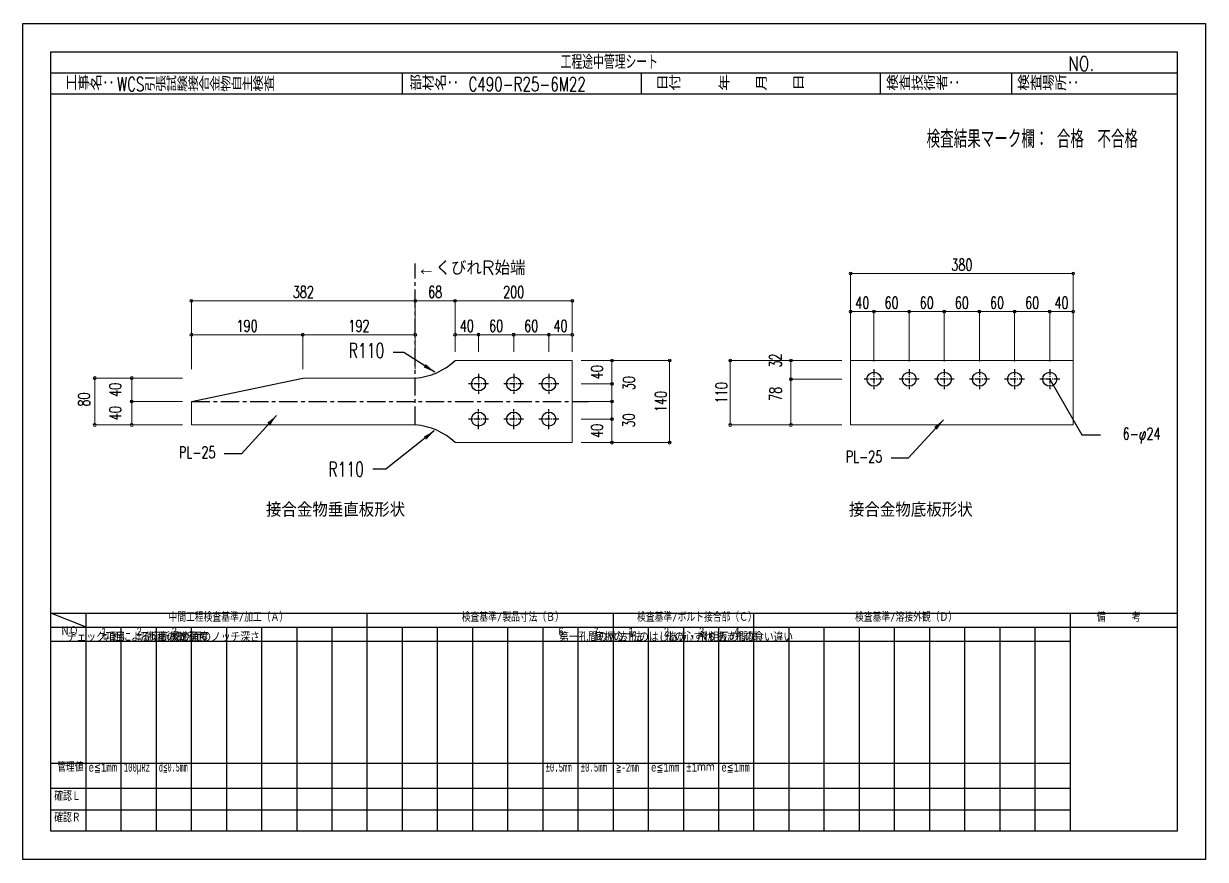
# Model space of a CAD drawing. Header units: millimetres. Extents: x 0 to 29624, y 0 to 14691.
# Drawn here: x 11191 to 13208, y 4752 to 6178 of the extents above; entities that cross this region are included whole.
import ezdxf
from ezdxf.enums import TextEntityAlignment as Align

# ---------------------------------------------------------------- set-up
doc = ezdxf.new("R2010")
doc.units = ezdxf.units.MM
doc.header["$LTSCALE"] = 5
doc.linetypes.add('CENTER1', pattern=[10, 6.25, -1.25, 1.25, -1.25])
doc.linetypes.add('JIS_08_50', pattern=[53, 50, -1.125, 0.75, -1.125])
doc.layers.get('0').update_dxf_attribs({"color": 255})
doc.layers.get('DEFPOINTS').update_dxf_attribs({"color": 255})
for name, color, linetype in [('CENTER', 2, 'JIS_08_50'), ('LAYER6', 7, 'Continuous'), ('寸法', 4, 'Continuous'), ('文字', 7, 'Continuous'), ('金物', 142, 'Continuous')]:
    doc.layers.add(name, color=color, linetype=linetype)
doc.styles.add('DLSTANDARD1', font='monotxt.shx', dxfattribs={"width": 0.6, "bigfont": 'extfont'})
doc.styles.add('KANJI', font='simplex.shx', dxfattribs={"width": 0.7, "bigfont": 'extfont2.shx'})
doc.styles.get("Standard").update_dxf_attribs({"font": 'simplex.shx', "width": 0.7, "height": 2.5, "bigfont": '@extfont2.shx'})
doc.styles.add('SUNPOU', font='simplex.shx', dxfattribs={"width": 0.7, "bigfont": 'extfont2.shx'})
doc.styles.add('TATEGAKI', font='txt', dxfattribs={"bigfont": 'bigfont.shx'})
doc.dimstyles.new('コピー(2) - Standard', dxfattribs={"dimtxt": 25, "dimasz": 20, "dimexe": 0.18, "dimexo": 0.0625, "dimgap": 15, "dimtad": 1, "dimdec": 0, "dimzin": 0, "dimdsep": 46, "dimtxsty": 'Standard', "dimblk": 'DOTSMALL', "dimcen": 0.09, "dimadec": 0, "dimazin": 0, "dimtfac": 1, "dimtdec": 0, "dimtofl": 0, "dimtmove": 0, "dimatfit": 3, "dimfxl": 0, "dimtolj": 1, "dimtzin": 0, "dimarcsym": 0})
doc.dimstyles.new('一般寸法-小さめ', dxfattribs={"dimscale": 10, "dimtxt": 2, "dimasz": 0.5, "dimexe": 0.125, "dimexo": 1.5, "dimgap": 0.5, "dimtad": 1, "dimtxsty": 'KANJI', "dimblk": 'ORIGIN', "dimcen": 0, "dimclrd": 256, "dimclre": 256, "dimclrt": 256, "dimadec": 0, "dimazin": 0, "dimtfac": 1, "dimtmove": 2, "dimatfit": 2, "dimfxl": 0, "dimtolj": 2, "dimlwd": 5, "dimlwe": 5, "dimarcsym": 0})

# ---------------------------------------------------------------- blocks, each defined once
blk = doc.blocks.new('_Origin')
at = {"color": 0, "linetype": 'ByBlock', "lineweight": -2}
blk.add_line((0, 0), (-1, 0), dxfattribs=at)
blk.add_circle((0, 0), 0.5, dxfattribs=at)
blk = doc.blocks.new('*D577')
at = {"layer": 'DEFPOINTS', "color": 0}
for p in [(11859, 5704.8), (11477, 5573), (11859, 5573)]:
    blk.add_point(p, dxfattribs=at)
at = {"layer": '寸法', "lineweight": 5}
for p, q in [((11477, 5588), (11477, 5706)), ((11482, 5704.8), (11854, 5704.8)), ((11859, 5588), (11859, 5706))]:
    blk.add_line(p, q, dxfattribs=at)
at = {"layer": '寸法', "lineweight": 5, "xscale": 5, "yscale": 5, "zscale": 5, "rotation": 180}
blk.add_blockref('_Origin', (11477, 5704.8), dxfattribs=at)
at = {"layer": '寸法', "lineweight": 5, "xscale": 5, "yscale": 5, "zscale": 5}
blk.add_blockref('_Origin', (11859, 5704.8), dxfattribs=at)
at = {"layer": '寸法', "linetype": 'Continuous', "insert": (11668, 5719.8), "char_height": 20, "attachment_point": 5, "style": 'KANJI'}
blk.add_mtext('\\A2;382', dxfattribs=at)
blk = doc.blocks.new('*D578')
at = {"layer": 'DEFPOINTS', "color": 0}
for p in [(11859, 5704.8), (11927, 5604.5), (11859, 5573)]:
    blk.add_point(p, dxfattribs=at)
at = {"layer": '寸法', "lineweight": 5}
for p, q in [((11859, 5588), (11859, 5706)), ((11922, 5704.8), (11864, 5704.8)), ((11927, 5619.5), (11927, 5706))]:
    blk.add_line(p, q, dxfattribs=at)
at = {"layer": '寸法', "lineweight": 5, "xscale": 5, "yscale": 5, "zscale": 5, "rotation": 180}
blk.add_blockref('_Origin', (11859, 5704.8), dxfattribs=at)
at = {"layer": '寸法', "lineweight": 5, "xscale": 5, "yscale": 5, "zscale": 5}
blk.add_blockref('_Origin', (11927, 5704.8), dxfattribs=at)
at = {"layer": '寸法', "linetype": 'Continuous', "insert": (11893, 5719.8), "char_height": 20, "attachment_point": 5, "style": 'KANJI'}
blk.add_mtext('\\A2;68', dxfattribs=at)
blk = doc.blocks.new('*D579')
at = {"layer": 'DEFPOINTS', "color": 0}
for p in [(12127, 5603), (12293.1, 5603), (12127, 5463)]:
    blk.add_point(p, dxfattribs=at)
at = {"layer": '寸法', "lineweight": 5}
for p, q in [((12142, 5603), (12294.4, 5603)), ((12293.1, 5468), (12293.1, 5598)), ((12142, 5463), (12294.4, 5463))]:
    blk.add_line(p, q, dxfattribs=at)
at = {"layer": '寸法', "lineweight": 5, "xscale": 5, "yscale": 5, "zscale": 5}
for p, rotation in [((12293.1, 5603), 90), ((12293.1, 5463), 270)]:
    blk.add_blockref('_Origin', p, dxfattribs=dict(at, rotation=rotation))
at = {"layer": '寸法', "linetype": 'Continuous', "insert": (12278.1, 5533), "char_height": 20, "attachment_point": 5, "rotation": 90, "style": 'KANJI'}
blk.add_mtext('\\A2;140', dxfattribs=at)
blk = doc.blocks.new('*D580')
at = {"layer": 'DEFPOINTS', "color": 0}
for p in [(11311.9, 5573), (11477, 5573), (11477, 5493)]:
    blk.add_point(p, dxfattribs=at)
at = {"layer": '寸法', "lineweight": 5}
for p, q in [((11462, 5573), (11310.6, 5573)), ((11311.9, 5498), (11311.9, 5568)), ((11462, 5493), (11310.6, 5493))]:
    blk.add_line(p, q, dxfattribs=at)
at = {"layer": '寸法', "lineweight": 5, "xscale": 5, "yscale": 5, "zscale": 5}
for p, rotation in [((11311.9, 5573), 90), ((11311.9, 5493), 270)]:
    blk.add_blockref('_Origin', p, dxfattribs=dict(at, rotation=rotation))
at = {"layer": '寸法', "linetype": 'Continuous', "insert": (11293.6, 5536.3), "char_height": 20, "attachment_point": 5, "rotation": 90, "style": 'KANJI'}
blk.add_mtext('\\A2;80', dxfattribs=at)
blk = doc.blocks.new('*D593')
at = {"layer": 'DEFPOINTS', "color": 0}
for p in [(12127, 5704.8), (11927, 5604.5), (12127, 5603)]:
    blk.add_point(p, dxfattribs=at)
at = {"layer": '寸法', "lineweight": 5}
for p, q in [((11927, 5619.5), (11927, 5706)), ((11932, 5704.8), (12122, 5704.8)), ((12127, 5618), (12127, 5706))]:
    blk.add_line(p, q, dxfattribs=at)
at = {"layer": '寸法', "lineweight": 5, "xscale": 5, "yscale": 5, "zscale": 5, "rotation": 180}
blk.add_blockref('_Origin', (11927, 5704.8), dxfattribs=at)
at = {"layer": '寸法', "lineweight": 5, "xscale": 5, "yscale": 5, "zscale": 5}
blk.add_blockref('_Origin', (12127, 5704.8), dxfattribs=at)
at = {"layer": '寸法', "linetype": 'Continuous', "insert": (12027, 5719.8), "char_height": 20, "attachment_point": 5, "style": 'KANJI'}
blk.add_mtext('\\A2;200', dxfattribs=at)
blk = doc.blocks.new('*D581')
at = {"layer": 'DEFPOINTS', "color": 0}
for p in [(12127, 5603), (12127, 5563), (12194.7, 5563)]:
    blk.add_point(p, dxfattribs=at)
at = {"layer": '寸法', "lineweight": 5}
for p, q in [((12142, 5603), (12195.9, 5603)), ((12194.7, 5598), (12194.7, 5568)), ((12142, 5563), (12195.9, 5563))]:
    blk.add_line(p, q, dxfattribs=at)
at = {"layer": '寸法', "lineweight": 5, "xscale": 5, "yscale": 5, "zscale": 5}
for p, rotation in [((12194.7, 5603), 90), ((12194.7, 5563), 270)]:
    blk.add_blockref('_Origin', p, dxfattribs=dict(at, rotation=rotation))
at = {"layer": '寸法', "linetype": 'Continuous', "insert": (12169.2, 5583), "char_height": 20, "attachment_point": 5, "rotation": 90, "style": 'KANJI'}
blk.add_mtext('\\A2;40', dxfattribs=at)
blk = doc.blocks.new('*D582')
at = {"layer": 'DEFPOINTS', "color": 0}
for p in [(12127, 5503), (12127, 5463), (12194.7, 5463)]:
    blk.add_point(p, dxfattribs=at)
at = {"layer": '寸法', "lineweight": 5}
for p, q in [((12142, 5503), (12195.9, 5503)), ((12194.7, 5498), (12194.7, 5468)), ((12142, 5463), (12195.9, 5463))]:
    blk.add_line(p, q, dxfattribs=at)
at = {"layer": '寸法', "lineweight": 5, "xscale": 5, "yscale": 5, "zscale": 5}
for p, rotation in [((12194.7, 5503), 90), ((12194.7, 5463), 270)]:
    blk.add_blockref('_Origin', p, dxfattribs=dict(at, rotation=rotation))
at = {"layer": '寸法', "linetype": 'Continuous', "insert": (12169.2, 5483), "char_height": 20, "attachment_point": 5, "rotation": 90, "style": 'KANJI'}
blk.add_mtext('\\A2;40', dxfattribs=at)
blk = doc.blocks.new('*D583')
at = {"layer": 'DEFPOINTS', "color": 0}
for p in [(11375.2, 5533), (11477, 5533), (11477, 5493)]:
    blk.add_point(p, dxfattribs=at)
at = {"layer": '寸法', "lineweight": 5}
for p, q in [((11462, 5533), (11373.9, 5533)), ((11375.2, 5498), (11375.2, 5528)), ((11462, 5493), (11373.9, 5493))]:
    blk.add_line(p, q, dxfattribs=at)
at = {"layer": '寸法', "lineweight": 5, "xscale": 5, "yscale": 5, "zscale": 5}
for p, rotation in [((11375.2, 5533), 90), ((11375.2, 5493), 270)]:
    blk.add_blockref('_Origin', p, dxfattribs=dict(at, rotation=rotation))
at = {"layer": '寸法', "linetype": 'Continuous', "insert": (11347, 5513), "char_height": 20, "attachment_point": 5, "rotation": 90, "style": 'KANJI'}
blk.add_mtext('\\A2;40', dxfattribs=at)
blk = doc.blocks.new('*D584')
at = {"layer": 'DEFPOINTS', "color": 0}
for p in [(11375.2, 5573), (11477, 5573), (11477, 5533)]:
    blk.add_point(p, dxfattribs=at)
at = {"layer": '寸法', "lineweight": 5}
for p, q in [((11462, 5573), (11373.9, 5573)), ((11375.2, 5538), (11375.2, 5568)), ((11462, 5533), (11373.9, 5533))]:
    blk.add_line(p, q, dxfattribs=at)
at = {"layer": '寸法', "lineweight": 5, "xscale": 5, "yscale": 5, "zscale": 5}
for p, rotation in [((11375.2, 5573), 90), ((11375.2, 5533), 270)]:
    blk.add_blockref('_Origin', p, dxfattribs=dict(at, rotation=rotation))
at = {"layer": '寸法', "linetype": 'Continuous', "insert": (11347, 5553), "char_height": 20, "attachment_point": 5, "rotation": 90, "style": 'KANJI'}
blk.add_mtext('\\A2;40', dxfattribs=at)
blk = doc.blocks.new('_DotSmall')
at = {"color": 0, "linetype": 'ByBlock', "const_width": 0.5}
blk.add_lwpolyline([(-0.0625, 0, 1), (0.0625, 0, 1)], format="xyb", close=True, dxfattribs=at)
blk = doc.blocks.new('*D585')
at = {"layer": 'DEFPOINTS', "color": 0}
for p in [(11667, 5647), (11477, 5573), (11667, 5573)]:
    blk.add_point(p, dxfattribs=at)
at = {"layer": '寸法', "lineweight": 5}
for p, q in [((11477, 5588), (11477, 5648.3)), ((11667, 5588), (11667, 5648.3)), ((11482, 5647), (11662, 5647))]:
    blk.add_line(p, q, dxfattribs=at)
at = {"layer": '寸法', "lineweight": 5, "xscale": 5, "yscale": 5, "zscale": 5, "rotation": 180}
blk.add_blockref('_Origin', (11477, 5647), dxfattribs=at)
at = {"layer": '寸法', "lineweight": 5, "xscale": 5, "yscale": 5, "zscale": 5}
blk.add_blockref('_Origin', (11667, 5647), dxfattribs=at)
at = {"layer": '寸法', "linetype": 'Continuous', "insert": (11572, 5662), "char_height": 20, "attachment_point": 5, "style": 'KANJI'}
blk.add_mtext('\\A2;190', dxfattribs=at)
blk = doc.blocks.new('*D586')
at = {"layer": 'DEFPOINTS', "color": 0}
for p in [(11859, 5647), (11667, 5573), (11859, 5573)]:
    blk.add_point(p, dxfattribs=at)
at = {"layer": '寸法', "lineweight": 5}
for p, q in [((11667, 5588), (11667, 5648.3)), ((11859, 5588), (11859, 5648.3)), ((11672, 5647), (11854, 5647))]:
    blk.add_line(p, q, dxfattribs=at)
at = {"layer": '寸法', "lineweight": 5, "xscale": 5, "yscale": 5, "zscale": 5, "rotation": 180}
blk.add_blockref('_Origin', (11667, 5647), dxfattribs=at)
at = {"layer": '寸法', "lineweight": 5, "xscale": 5, "yscale": 5, "zscale": 5}
blk.add_blockref('_Origin', (11859, 5647), dxfattribs=at)
at = {"layer": '寸法', "linetype": 'Continuous', "insert": (11763, 5662), "char_height": 20, "attachment_point": 5, "style": 'KANJI'}
blk.add_mtext('\\A2;192', dxfattribs=at)
blk = doc.blocks.new('*D587')
at = {"layer": 'DEFPOINTS', "color": 0}
for p in [(11967, 5647), (11927, 5603), (11967, 5603)]:
    blk.add_point(p, dxfattribs=at)
at = {"layer": '寸法', "lineweight": 5}
for p, q in [((11927, 5618), (11927, 5648.3)), ((11967, 5618), (11967, 5648.3)), ((11932, 5647), (11962, 5647))]:
    blk.add_line(p, q, dxfattribs=at)
at = {"layer": '寸法', "lineweight": 5, "xscale": 5, "yscale": 5, "zscale": 5, "rotation": 180}
blk.add_blockref('_Origin', (11927, 5647), dxfattribs=at)
at = {"layer": '寸法', "lineweight": 5, "xscale": 5, "yscale": 5, "zscale": 5}
blk.add_blockref('_Origin', (11967, 5647), dxfattribs=at)
at = {"layer": '寸法', "linetype": 'Continuous', "insert": (11947, 5662), "char_height": 20, "attachment_point": 5, "style": 'KANJI'}
blk.add_mtext('\\A2;40', dxfattribs=at)
blk = doc.blocks.new('*D588')
at = {"layer": 'DEFPOINTS', "color": 0}
for p in [(12087, 5647), (12027, 5603), (12087, 5603)]:
    blk.add_point(p, dxfattribs=at)
at = {"layer": '寸法', "lineweight": 5}
for p, q in [((12027, 5618), (12027, 5648.3)), ((12087, 5618), (12087, 5648.3)), ((12032, 5647), (12082, 5647))]:
    blk.add_line(p, q, dxfattribs=at)
at = {"layer": '寸法', "lineweight": 5, "xscale": 5, "yscale": 5, "zscale": 5, "rotation": 180}
blk.add_blockref('_Origin', (12027, 5647), dxfattribs=at)
at = {"layer": '寸法', "lineweight": 5, "xscale": 5, "yscale": 5, "zscale": 5}
blk.add_blockref('_Origin', (12087, 5647), dxfattribs=at)
at = {"layer": '寸法', "linetype": 'Continuous', "insert": (12057, 5662), "char_height": 20, "attachment_point": 5, "style": 'KANJI'}
blk.add_mtext('\\A2;60', dxfattribs=at)
blk = doc.blocks.new('*D589')
at = {"layer": 'DEFPOINTS', "color": 0}
for p in [(12027, 5647), (11967, 5603), (12027, 5603)]:
    blk.add_point(p, dxfattribs=at)
at = {"layer": '寸法', "lineweight": 5}
for p, q in [((11967, 5618), (11967, 5648.3)), ((12027, 5618), (12027, 5648.3)), ((11972, 5647), (12022, 5647))]:
    blk.add_line(p, q, dxfattribs=at)
at = {"layer": '寸法', "lineweight": 5, "xscale": 5, "yscale": 5, "zscale": 5, "rotation": 180}
blk.add_blockref('_Origin', (11967, 5647), dxfattribs=at)
at = {"layer": '寸法', "lineweight": 5, "xscale": 5, "yscale": 5, "zscale": 5}
blk.add_blockref('_Origin', (12027, 5647), dxfattribs=at)
at = {"layer": '寸法', "linetype": 'Continuous', "insert": (11997, 5662), "char_height": 20, "attachment_point": 5, "style": 'KANJI'}
blk.add_mtext('\\A2;60', dxfattribs=at)
blk = doc.blocks.new('*D590')
at = {"layer": 'DEFPOINTS', "color": 0}
for p in [(12127, 5647), (12087, 5603), (12127, 5603)]:
    blk.add_point(p, dxfattribs=at)
at = {"layer": '寸法', "lineweight": 5}
for p, q in [((12087, 5618), (12087, 5648.3)), ((12127, 5618), (12127, 5648.3)), ((12092, 5647), (12122, 5647))]:
    blk.add_line(p, q, dxfattribs=at)
at = {"layer": '寸法', "lineweight": 5, "xscale": 5, "yscale": 5, "zscale": 5, "rotation": 180}
blk.add_blockref('_Origin', (12087, 5647), dxfattribs=at)
at = {"layer": '寸法', "lineweight": 5, "xscale": 5, "yscale": 5, "zscale": 5}
blk.add_blockref('_Origin', (12127, 5647), dxfattribs=at)
at = {"layer": '寸法', "linetype": 'Continuous', "insert": (12107, 5662), "char_height": 20, "attachment_point": 5, "style": 'KANJI'}
blk.add_mtext('\\A2;40', dxfattribs=at)
blk = doc.blocks.new('*D591')
at = {"layer": 'DEFPOINTS', "color": 0}
for p in [(12127, 5563), (12127, 5533), (12194.7, 5533)]:
    blk.add_point(p, dxfattribs=at)
at = {"layer": '寸法', "lineweight": 5}
for p, q in [((12142, 5563), (12195.9, 5563)), ((12194.7, 5558), (12194.7, 5538)), ((12142, 5533), (12195.9, 5533))]:
    blk.add_line(p, q, dxfattribs=at)
at = {"layer": '寸法', "lineweight": 5, "xscale": 5, "yscale": 5, "zscale": 5}
for p, rotation in [((12194.7, 5563), 90), ((12194.7, 5533), 270)]:
    blk.add_blockref('_Origin', p, dxfattribs=dict(at, rotation=rotation))
at = {"layer": '寸法', "linetype": 'Continuous', "insert": (12223.7, 5564.2), "char_height": 20, "attachment_point": 5, "rotation": 90, "style": 'KANJI'}
blk.add_mtext('\\A2;30', dxfattribs=at)
blk = doc.blocks.new('*D592')
at = {"layer": 'DEFPOINTS', "color": 0}
for p in [(12127, 5533), (12127, 5503), (12194.7, 5503)]:
    blk.add_point(p, dxfattribs=at)
at = {"layer": '寸法', "lineweight": 5}
for p, q in [((12142, 5533), (12195.9, 5533)), ((12194.7, 5528), (12194.7, 5508)), ((12142, 5503), (12195.9, 5503))]:
    blk.add_line(p, q, dxfattribs=at)
at = {"layer": '寸法', "lineweight": 5, "xscale": 5, "yscale": 5, "zscale": 5}
for p, rotation in [((12194.7, 5533), 90), ((12194.7, 5503), 270)]:
    blk.add_blockref('_Origin', p, dxfattribs=dict(at, rotation=rotation))
at = {"layer": '寸法', "linetype": 'Continuous', "insert": (12223.4, 5500.8), "char_height": 20, "attachment_point": 5, "rotation": 90, "style": 'KANJI'}
blk.add_mtext('\\A2;30', dxfattribs=at)
blk = doc.blocks.new('*D596')
at = {"layer": 'DEFPOINTS', "color": 0}
for p in [(12396.6, 5603), (12602, 5603), (12602, 5493)]:
    blk.add_point(p, dxfattribs=at)
at = {"layer": '寸法', "lineweight": 5}
for p, q in [((12587, 5603), (12395.3, 5603)), ((12396.6, 5498), (12396.6, 5598)), ((12587, 5493), (12395.3, 5493))]:
    blk.add_line(p, q, dxfattribs=at)
at = {"layer": '寸法', "lineweight": 5, "xscale": 5, "yscale": 5, "zscale": 5}
for p, rotation in [((12396.6, 5603), 90), ((12396.6, 5493), 270)]:
    blk.add_blockref('_Origin', p, dxfattribs=dict(at, rotation=rotation))
at = {"layer": '寸法', "linetype": 'Continuous', "insert": (12381.6, 5548), "char_height": 20, "attachment_point": 5, "rotation": 90, "style": 'KANJI'}
blk.add_mtext('\\A2;110', dxfattribs=at)
blk = doc.blocks.new('*D594')
at = {"layer": 'DEFPOINTS', "color": 0}
for p in [(12500.2, 5603), (12602, 5603), (12602, 5571)]:
    blk.add_point(p, dxfattribs=at)
at = {"layer": '寸法', "lineweight": 5}
for p, q in [((12587, 5603), (12498.9, 5603)), ((12500.2, 5576), (12500.2, 5598)), ((12587, 5571), (12498.9, 5571))]:
    blk.add_line(p, q, dxfattribs=at)
at = {"layer": '寸法', "lineweight": 5, "xscale": 5, "yscale": 5, "zscale": 5}
for p, rotation in [((12500.2, 5603), 90), ((12500.2, 5571), 270)]:
    blk.add_blockref('_Origin', p, dxfattribs=dict(at, rotation=rotation))
at = {"layer": '寸法', "linetype": 'Continuous', "insert": (12473.9, 5603), "char_height": 20, "attachment_point": 5, "rotation": 90, "style": 'KANJI'}
blk.add_mtext('\\A2;32', dxfattribs=at)
blk = doc.blocks.new('*D595')
at = {"layer": 'DEFPOINTS', "color": 0}
for p in [(12602, 5571), (12500.2, 5493), (12602, 5493)]:
    blk.add_point(p, dxfattribs=at)
at = {"layer": '寸法', "lineweight": 5}
for p, q in [((12587, 5571), (12498.9, 5571)), ((12500.2, 5566), (12500.2, 5498)), ((12587, 5493), (12498.9, 5493))]:
    blk.add_line(p, q, dxfattribs=at)
at = {"layer": '寸法', "lineweight": 5, "xscale": 5, "yscale": 5, "zscale": 5}
for p, rotation in [((12500.2, 5571), 90), ((12500.2, 5493), 270)]:
    blk.add_blockref('_Origin', p, dxfattribs=dict(at, rotation=rotation))
at = {"layer": '寸法', "linetype": 'Continuous', "insert": (12473.9, 5546), "char_height": 20, "attachment_point": 5, "rotation": 90, "style": 'KANJI'}
blk.add_mtext('\\A2;78', dxfattribs=at)
blk = doc.blocks.new('*D597')
at = {"layer": 'DEFPOINTS', "color": 0}
for p in [(12642, 5686.5), (12602, 5586), (12642, 5586)]:
    blk.add_point(p, dxfattribs=at)
at = {"layer": '寸法', "linetype": 'Continuous', "lineweight": 5}
for p, q in [((12602, 5601), (12602, 5687.7)), ((12607, 5686.5), (12637, 5686.5)), ((12642, 5601), (12642, 5687.7))]:
    blk.add_line(p, q, dxfattribs=at)
at = {"layer": '寸法', "lineweight": 5, "xscale": 5, "yscale": 5, "zscale": 5, "rotation": 180}
blk.add_blockref('_Origin', (12602, 5686.5), dxfattribs=at)
at = {"layer": '寸法', "lineweight": 5, "xscale": 5, "yscale": 5, "zscale": 5}
blk.add_blockref('_Origin', (12642, 5686.5), dxfattribs=at)
at = {"layer": '寸法', "linetype": 'Continuous', "insert": (12622, 5701.5), "char_height": 20, "attachment_point": 5, "style": 'KANJI'}
blk.add_mtext('\\A2;40', dxfattribs=at)
blk = doc.blocks.new('*D598')
at = {"layer": 'DEFPOINTS', "color": 0}
for p in [(12702, 5686.5), (12642, 5586), (12702, 5586)]:
    blk.add_point(p, dxfattribs=at)
at = {"layer": '寸法', "linetype": 'Continuous', "lineweight": 5}
for p, q in [((12642, 5601), (12642, 5687.7)), ((12647, 5686.5), (12697, 5686.5)), ((12702, 5601), (12702, 5687.7))]:
    blk.add_line(p, q, dxfattribs=at)
at = {"layer": '寸法', "lineweight": 5, "xscale": 5, "yscale": 5, "zscale": 5, "rotation": 180}
blk.add_blockref('_Origin', (12642, 5686.5), dxfattribs=at)
at = {"layer": '寸法', "lineweight": 5, "xscale": 5, "yscale": 5, "zscale": 5}
blk.add_blockref('_Origin', (12702, 5686.5), dxfattribs=at)
at = {"layer": '寸法', "linetype": 'Continuous', "insert": (12672, 5701.5), "char_height": 20, "attachment_point": 5, "style": 'KANJI'}
blk.add_mtext('\\A2;60', dxfattribs=at)
blk = doc.blocks.new('*D599')
at = {"layer": 'DEFPOINTS', "color": 0}
for p in [(12762, 5686.5), (12702, 5586), (12762, 5586)]:
    blk.add_point(p, dxfattribs=at)
at = {"layer": '寸法', "linetype": 'Continuous', "lineweight": 5}
for p, q in [((12702, 5601), (12702, 5687.7)), ((12707, 5686.5), (12757, 5686.5)), ((12762, 5601), (12762, 5687.7))]:
    blk.add_line(p, q, dxfattribs=at)
at = {"layer": '寸法', "lineweight": 5, "xscale": 5, "yscale": 5, "zscale": 5, "rotation": 180}
blk.add_blockref('_Origin', (12702, 5686.5), dxfattribs=at)
at = {"layer": '寸法', "lineweight": 5, "xscale": 5, "yscale": 5, "zscale": 5}
blk.add_blockref('_Origin', (12762, 5686.5), dxfattribs=at)
at = {"layer": '寸法', "linetype": 'Continuous', "insert": (12732, 5701.5), "char_height": 20, "attachment_point": 5, "style": 'KANJI'}
blk.add_mtext('\\A2;60', dxfattribs=at)
blk = doc.blocks.new('*D600')
at = {"layer": 'DEFPOINTS', "color": 0}
for p in [(12822, 5686.5), (12762, 5586), (12822, 5586)]:
    blk.add_point(p, dxfattribs=at)
at = {"layer": '寸法', "linetype": 'Continuous', "lineweight": 5}
for p, q in [((12762, 5601), (12762, 5687.7)), ((12767, 5686.5), (12817, 5686.5)), ((12822, 5601), (12822, 5687.7))]:
    blk.add_line(p, q, dxfattribs=at)
at = {"layer": '寸法', "lineweight": 5, "xscale": 5, "yscale": 5, "zscale": 5, "rotation": 180}
blk.add_blockref('_Origin', (12762, 5686.5), dxfattribs=at)
at = {"layer": '寸法', "lineweight": 5, "xscale": 5, "yscale": 5, "zscale": 5}
blk.add_blockref('_Origin', (12822, 5686.5), dxfattribs=at)
at = {"layer": '寸法', "linetype": 'Continuous', "insert": (12792, 5701.5), "char_height": 20, "attachment_point": 5, "style": 'KANJI'}
blk.add_mtext('\\A2;60', dxfattribs=at)
blk = doc.blocks.new('*D601')
at = {"layer": 'DEFPOINTS', "color": 0}
for p in [(12882, 5686.5), (12822, 5586), (12882, 5586)]:
    blk.add_point(p, dxfattribs=at)
at = {"layer": '寸法', "linetype": 'Continuous', "lineweight": 5}
for p, q in [((12822, 5601), (12822, 5687.7)), ((12827, 5686.5), (12877, 5686.5)), ((12882, 5601), (12882, 5687.7))]:
    blk.add_line(p, q, dxfattribs=at)
at = {"layer": '寸法', "lineweight": 5, "xscale": 5, "yscale": 5, "zscale": 5, "rotation": 180}
blk.add_blockref('_Origin', (12822, 5686.5), dxfattribs=at)
at = {"layer": '寸法', "lineweight": 5, "xscale": 5, "yscale": 5, "zscale": 5}
blk.add_blockref('_Origin', (12882, 5686.5), dxfattribs=at)
at = {"layer": '寸法', "linetype": 'Continuous', "insert": (12852, 5701.5), "char_height": 20, "attachment_point": 5, "style": 'KANJI'}
blk.add_mtext('\\A2;60', dxfattribs=at)
blk = doc.blocks.new('*D602')
at = {"layer": 'DEFPOINTS', "color": 0}
for p in [(12942, 5686.5), (12882, 5586), (12942, 5586)]:
    blk.add_point(p, dxfattribs=at)
at = {"layer": '寸法', "linetype": 'Continuous', "lineweight": 5}
for p, q in [((12882, 5601), (12882, 5687.7)), ((12887, 5686.5), (12937, 5686.5)), ((12942, 5601), (12942, 5687.7))]:
    blk.add_line(p, q, dxfattribs=at)
at = {"layer": '寸法', "lineweight": 5, "xscale": 5, "yscale": 5, "zscale": 5, "rotation": 180}
blk.add_blockref('_Origin', (12882, 5686.5), dxfattribs=at)
at = {"layer": '寸法', "lineweight": 5, "xscale": 5, "yscale": 5, "zscale": 5}
blk.add_blockref('_Origin', (12942, 5686.5), dxfattribs=at)
at = {"layer": '寸法', "linetype": 'Continuous', "insert": (12912, 5701.5), "char_height": 20, "attachment_point": 5, "style": 'KANJI'}
blk.add_mtext('\\A2;60', dxfattribs=at)
blk = doc.blocks.new('*D603')
at = {"layer": 'DEFPOINTS', "color": 0}
for p in [(12982, 5686.5), (12942, 5586), (12982, 5586)]:
    blk.add_point(p, dxfattribs=at)
at = {"layer": '寸法', "linetype": 'Continuous', "lineweight": 5}
for p, q in [((12942, 5601), (12942, 5687.7)), ((12947, 5686.5), (12977, 5686.5)), ((12982, 5601), (12982, 5687.7))]:
    blk.add_line(p, q, dxfattribs=at)
at = {"layer": '寸法', "lineweight": 5, "xscale": 5, "yscale": 5, "zscale": 5, "rotation": 180}
blk.add_blockref('_Origin', (12942, 5686.5), dxfattribs=at)
at = {"layer": '寸法', "lineweight": 5, "xscale": 5, "yscale": 5, "zscale": 5}
blk.add_blockref('_Origin', (12982, 5686.5), dxfattribs=at)
at = {"layer": '寸法', "linetype": 'Continuous', "insert": (12962, 5701.5), "char_height": 20, "attachment_point": 5, "style": 'KANJI'}
blk.add_mtext('\\A2;40', dxfattribs=at)
blk = doc.blocks.new('*D604')
at = {"layer": 'DEFPOINTS', "color": 0}
for p in [(12982, 5751.4), (12602, 5586), (12982, 5586)]:
    blk.add_point(p, dxfattribs=at)
at = {"layer": '寸法', "linetype": 'Continuous', "lineweight": 5}
for p, q in [((12602, 5601), (12602, 5752.6)), ((12607, 5751.4), (12977, 5751.4)), ((12982, 5601), (12982, 5752.6))]:
    blk.add_line(p, q, dxfattribs=at)
at = {"layer": '寸法', "lineweight": 5, "xscale": 5, "yscale": 5, "zscale": 5, "rotation": 180}
blk.add_blockref('_Origin', (12602, 5751.4), dxfattribs=at)
at = {"layer": '寸法', "lineweight": 5, "xscale": 5, "yscale": 5, "zscale": 5}
blk.add_blockref('_Origin', (12982, 5751.4), dxfattribs=at)
at = {"layer": '寸法', "linetype": 'Continuous', "insert": (12792, 5766.4), "char_height": 20, "attachment_point": 5, "style": 'KANJI'}
blk.add_mtext('\\A2;380', dxfattribs=at)

msp = doc.modelspace()

# ---------------------------------------------------------------- linework, layer by layer
at = {"linetype": 'Continuous', "lineweight": -3}
for p, q in [((11237.183, 6093.6), (13159.583, 6093.6)), ((11837.183, 6057.6), (11837.183, 6093.6)), ((12245.183, 6057.6), (12245.183, 6093.6)), ((12653.183, 6057.6), (12653.183, 6093.6)), ((12877.163, 6057.6), (12877.163, 6093.6)), ((11237.183, 6057.6), (13159.583, 6057.6)), ((11237.183, 5172), (13159.583, 5172)), ((11237.183, 5148), (13159.583, 5148)), ((11237.183, 5124), (12977.183, 5124)), ((11237.183, 4916.226), (12977.183, 4916.226)), ((11237.183, 4873.161), (12977.183, 4873.161)), ((11237.183, 4836.581), (12977.183, 4836.581))]:
    msp.add_line(p, q, dxfattribs=at)
for points in [[(11189.183, 6177.6), (13207.583, 6177.6), (13207.583, 4752), (11189.183, 4752)], [(11237.183, 6129.6), (13159.583, 6129.6), (13159.583, 4800), (11237.183, 4800)]]:
    msp.add_lwpolyline(points, close=True, dxfattribs=at)
at = {"layer": 'CENTER', "linetype": 'CENTER1'}
for p, q in [((11859, 5493), (11859, 5768.489)), ((11477, 5533), (12154.654, 5533))]:
    msp.add_line(p, q, dxfattribs=at)
at = {"layer": '寸法', "linetype": 'CENTER1', "ltscale": 0.3}
for p, q in [((12642, 5588), (12642, 5554)), ((12702, 5588), (12702, 5554)), ((12762, 5588), (12762, 5554)), ((12822, 5588), (12822, 5554)), ((12882, 5588), (12882, 5554)), ((12942, 5588), (12942, 5554)), ((11967, 5580), (11967, 5546)), ((12027, 5580), (12027, 5546)), ((12087, 5580), (12087, 5546)), ((12659, 5571), (12625, 5571)), ((12719, 5571), (12685, 5571)), ((12779, 5571), (12745, 5571)), ((12839, 5571), (12805, 5571)), ((12899, 5571), (12865, 5571)), ((12959, 5571), (12925, 5571)), ((11984, 5563), (11950, 5563)), ((12044, 5563), (12010, 5563)), ((12104, 5563), (12070, 5563)), ((11967, 5486), (11967, 5520)), ((12027, 5486), (12027, 5520)), ((12087, 5486), (12087, 5520)), ((11984, 5503), (11950, 5503)), ((12044, 5503), (12010, 5503)), ((12104, 5503), (12070, 5503))]:
    msp.add_line(p, q, dxfattribs=at)
at = {"layer": '寸法'}
for p, q in [((12942, 5571), (12996.644, 5476.354)), ((12996.644, 5476.354), (13028.791, 5476.354))]:
    msp.add_line(p, q, dxfattribs=at)
at = {"layer": '寸法', "linetype": 'Continuous'}
for p, q in [((11297.183, 5148), (11237.183, 5172)), ((11297.183, 4800), (11297.183, 5172)), ((11777.183, 4800), (11777.183, 5172)), ((12197.183, 4800), (12197.183, 5172)), ((12437.183, 4800), (12437.183, 5172)), ((12977.183, 4800), (12977.183, 5172)), ((11357.183, 4800), (11357.183, 5148)), ((11417.183, 4800), (11417.183, 5148)), ((11477.183, 4800), (11477.183, 5148)), ((11537.183, 4800), (11537.183, 5148)), ((11597.183, 4800), (11597.183, 5148)), ((11657.183, 4800), (11657.183, 5148)), ((11717.183, 4800), (11717.183, 5148)), ((11837.183, 4800), (11837.183, 5148)), ((11897.183, 4800), (11897.183, 5148)), ((11957.183, 4800), (11957.183, 5148)), ((12017.183, 4800), (12017.183, 5148)), ((12077.183, 4800), (12077.183, 5148)), ((12137.183, 4800), (12137.183, 5148)), ((12257.183, 4800), (12257.183, 5148)), ((12317.183, 4800), (12317.183, 5148)), ((12377.183, 4800), (12377.183, 5148)), ((12497.183, 4800), (12497.183, 5148)), ((12557.183, 4800), (12557.183, 5148)), ((12617.183, 4800), (12617.183, 5148)), ((12677.183, 4800), (12677.183, 5148)), ((12737.183, 4800), (12737.183, 5148)), ((12797.183, 4800), (12797.183, 5148)), ((12857.183, 4800), (12857.183, 5148)), ((12917.183, 4800), (12917.183, 5148))]:
    msp.add_line(p, q, dxfattribs=at)
at = {"layer": '金物', "lineweight": 18}
for p, q in [((12127, 5603), (11927, 5603)), ((12127, 5463), (12127, 5603)), ((12602, 5493), (12602, 5603)), ((12602, 5603), (12982, 5603)), ((12982, 5603), (12982, 5493)), ((11859, 5573), (11667, 5573)), ((11477, 5533), (11477, 5493)), ((11859, 5493), (11477, 5493)), ((12982, 5493), (12602, 5493)), ((12127, 5463), (11927, 5463))]:
    msp.add_line(p, q, dxfattribs=at)
at = {"layer": '金物'}
msp.add_line((11477, 5533), (11667, 5573), dxfattribs=at)
at = {"layer": '金物', "ltscale": 2.5}
for centre in [(11967, 5563), (12027, 5563), (12087, 5563), (12642, 5571), (12702, 5571), (12762, 5571), (12822, 5571), (12882, 5571), (12942, 5571), (11967, 5503), (12027, 5503), (12087, 5503)]:
    msp.add_circle(centre, 12, dxfattribs=at)
at = {"layer": '金物', "ltscale": 2}
for centre, start, end in [((11851.21, 5682.724), 274.060941, 313.550946), ((11851.21, 5383.276), 46.449054, 85.939059)]:
    msp.add_arc(centre, 110, start, end, dxfattribs=at)

# ---------------------------------------------------------------- texts
at = {"layer": 'LAYER6', "color": 0, "linetype": 'Continuous', "lineweight": -3, "style": 'SUNPOU', "width": 0.7}
for s, height, p in [('工程途中管理シート', 24, (12107.08, 6100.156)), ('検査結果マーク欄： 合格\u3000不合格', 30, (12731.789, 5965.678))]:
    msp.add_text(s, height=height, dxfattribs=at).set_placement(p)
at = {"layer": 'LAYER6', "color": 0, "linetype": 'Continuous', "lineweight": -3, "width": 0.8}
for s, p in [('NO.', (12973.456, 6097.325)), ('工事名：', (11261.188, 6064.156)), ('部材名：', (11849.083, 6064.156)), ('日付\u3000\u3000\u3000年\u3000\u3000月\u3000\u3000日', (12269.914, 6064.156)), ('検査技術者：', (12662.629, 6064.156)), ('検査場所：', (12886.609, 6064.156))]:
    msp.add_text(s, height=24, dxfattribs=at).set_placement(p)
at = {"layer": 'LAYER6', "color": 0, "linetype": 'Continuous', "lineweight": -3, "char_height": 24, "attachment_point": 1}
for s, insert, width in [('WCS引張試験接合金物自主検査', (11349.897, 6086.459), 554.57968), ('C490-R25-6M22 ', (11949.897, 6086.459), 261.15579)]:
    msp.add_mtext(s, dxfattribs=dict(at, insert=insert, width=width))
at = {"layer": '寸法', "ltscale": 4, "style": 'SUNPOU'}
msp.add_text('←くびれR始端', height=24, dxfattribs=at).set_placement((11862.139, 5748.833))
for s, p in [('接合金物垂直板形状', (11604.183, 5336.293)), ('接合金物底板形状', (12599.183, 5336.293))]:
    msp.add_text(s, height=24, rotation=360, dxfattribs=at).set_placement(p)
at = {"layer": '寸法', "width": 98.97993}
for s, insert, char_height, attachment_point in [('\\A1;R110', (11806.219, 5607.326), 25, 9), ('6-φ24', (13131.178, 5488.078), 20, 3), ('{PL-25}', (11518.047, 5456.343), 20, 3), ('{PL-25}', (12656.172, 5448.922), 20, 3), ('R110', (11771.461, 5429.928), 25, 3)]:
    msp.add_mtext(s, dxfattribs=dict(at, insert=insert, char_height=char_height, attachment_point=attachment_point))
at = {"layer": '文字', "color": 0, "linetype": 'Continuous', "ltscale": 6, "style": 'DLSTANDARD1'}
for s, width, p in [('中間工程検査基準/加工（Ａ）', 0.74375, (11437.851, 5153.145)), ('検査基準/製品寸法（Ｂ）', 0.74375, (11938.32, 5153.145)), ('検査基準/ボルト接合部（Ｃ）', 0.74375, (12237.617, 5153.145)), ('検査基準/溶接外観（Ｄ）', 0.74375, (12609.646, 5153.145)), ('備\u3000\u3000\u3000考', 0.74375, (13022.192, 5153.145)), ('ＮＯ', 0.74375, (11253.66, 5129.145)), ('1', 0.74375, (11323.107, 5129.145)), ('2', 0.74375, (11383.107, 5129.145)), ('3', 0.74375, (11443.107, 5129.145)), ('6', 0.74375, (12103.107, 5129.145)), ('7', 0.74375, (12163.107, 5129.145)), ('1', 0.74375, (12223.107, 5129.145)), ('2', 0.74375, (12283.107, 5129.145)), ('3', 0.74375, (12343.107, 5129.145)), ('4', 0.74375, (12403.107, 5129.145)), ('管理値', 0.74375, (11247.772, 4897.37)), ('e≦1mm', 0.74375, (11301.439, 4897.37)), ('100μRz', 0.6, (11361.439, 4897.37)), ('d≦0.5mm', 0.5, (11421.439, 4897.37)), ('±0.5mm', 0.6, (12081.439, 4897.37)), ('±0.5mm', 0.6, (12141.439, 4897.37)), ('≧-2mm', 0.6, (12201.439, 4897.37)), ('e≦1mm', 0.74375, (12261.439, 4897.37)), ('±1ｍｍ', 0.74375, (12321.439, 4897.37)), ('e≦1mm', 0.74375, (12381.439, 4897.37)), ('確認Ｌ', 0.74375, (11242.896, 4847.756)), ('確認Ｒ', 0.74375, (11242.896, 4811.175))]:
    msp.add_text(s, height=14.4, dxfattribs=dict(at, width=width)).set_placement(p, align=Align.BOTTOM_LEFT)
at = {"layer": '文字', "color": 0, "linetype": 'Continuous', "ltscale": 6, "style": 'TATEGAKI'}
for s, p in [('チェック項目', (11264.468, 5119.004)), ('切断による切断縁の角度', (11324.468, 5119.004)), ('切断面のあらさ', (11384.468, 5119.004)), ('切断面のノッチ深さ', (11444.468, 5119.004)), ('第一孔間の寸法', (12104.468, 5119.004)), ('底板の寸法', (12164.468, 5119.004)), ('孔のはしあき・へりあき', (12224.468, 5119.004)), ('孔の心ずれ', (12284.468, 5119.004)), ('孔相互の間隔', (12344.468, 5119.004)), ('孔の食い違い', (12404.468, 5119.004))]:
    msp.add_text(s, height=14.4, dxfattribs=at).set_placement(p, align=Align.BOTTOM_LEFT)

# ---------------------------------------------------------------- dimensions: what is measured, and where the dimension line sits
at = {"layer": '寸法', "linetype": 'Continuous'}
for base, p1, p2, picture, middle in [((12982, 5751.357), (12602, 5586), (12982, 5586), '*D604', (12792, 5766.357)), ((12642, 5686.479), (12602, 5586), (12642, 5586), '*D597', (12622, 5701.479)), ((12702, 5686.479), (12642, 5586), (12702, 5586), '*D598', (12672, 5701.479)), ((12762, 5686.479), (12702, 5586), (12762, 5586), '*D599', (12732, 5701.479)), ((12822, 5686.479), (12762, 5586), (12822, 5586), '*D600', (12792, 5701.479)), ((12882, 5686.479), (12822, 5586), (12882, 5586), '*D601', (12852, 5701.479)), ((12942, 5686.479), (12882, 5586), (12942, 5586), '*D602', (12912, 5701.479)), ((12982, 5686.479), (12942, 5586), (12982, 5586), '*D603', (12962, 5701.479))]:
    dim = msp.add_linear_dim(base=base, p1=p1, p2=p2, dimstyle='一般寸法-小さめ', dxfattribs=at)
    dim.commit()
    dim.dimension.update_dxf_attribs({"geometry": picture, "text_midpoint": middle})
at = {"layer": '寸法'}
for base, p1, p2, picture, middle in [((11859, 5704.795), (11477, 5573), (11859, 5573), '*D577', (11668, 5719.795)), ((11859, 5704.795), (11927, 5604.5), (11859, 5573), '*D578', (11893, 5719.795)), ((12127, 5704.795), (11927, 5604.5), (12127, 5603), '*D593', (12027, 5719.795)), ((11667, 5647.022), (11477, 5573), (11667, 5573), '*D585', (11572, 5662.022)), ((11859, 5647.022), (11667, 5573), (11859, 5573), '*D586', (11763, 5662.022)), ((11967, 5647.022), (11927, 5603), (11967, 5603), '*D587', (11947, 5662.022)), ((12027, 5647.022), (11967, 5603), (12027, 5603), '*D589', (11997, 5662.022)), ((12087, 5647.022), (12027, 5603), (12087, 5603), '*D588', (12057, 5662.022)), ((12127, 5647.022), (12087, 5603), (12127, 5603), '*D590', (12107, 5662.022))]:
    dim = msp.add_linear_dim(base=base, p1=p1, p2=p2, dimstyle='一般寸法-小さめ', dxfattribs=at)
    dim.commit()
    dim.dimension.update_dxf_attribs({"geometry": picture, "text_midpoint": middle})
for base, p1, p2, angle, picture, middle in [((12500.192, 5603), (12602, 5571), (12602, 5603), 90, '*D594', (12473.942, 5603)), ((12194.654, 5563), (12127, 5603), (12127, 5563), 90, '*D581', (12169.248, 5583)), ((11311.87, 5573), (11477, 5493), (11477, 5573), 270, '*D580', (11293.631, 5536.273)), ((11375.192, 5573), (11477, 5533), (11477, 5573), 270, '*D584', (11347.037, 5553)), ((12194.654, 5533), (12127, 5563), (12127, 5533), 90, '*D591', (12223.726, 5564.204)), ((12500.192, 5493), (12602, 5571), (12602, 5493), 90, '*D595', (12473.942, 5546)), ((11375.192, 5533), (11477, 5493), (11477, 5533), 270, '*D583', (11347.037, 5513)), ((12194.654, 5503), (12127, 5533), (12127, 5503), 90, '*D592', (12223.393, 5500.797)), ((12194.654, 5463), (12127, 5503), (12127, 5463), 90, '*D582', (12169.248, 5483))]:
    dim = msp.add_linear_dim(base=base, p1=p1, p2=p2, angle=angle, dimstyle='一般寸法-小さめ', dxfattribs=at)
    dim.commit()
    dim.dimension.update_dxf_attribs({"geometry": picture, "text_midpoint": middle, "dimtype": 160})
for base, p1, p2, picture, middle in [((12293.12, 5603), (12127, 5463), (12127, 5603), '*D579', (12278.12, 5533)), ((12396.573, 5603), (12602, 5493), (12602, 5603), '*D596', (12381.573, 5548))]:
    dim = msp.add_linear_dim(base=base, p1=p1, p2=p2, angle=270, dimstyle='一般寸法-小さめ', dxfattribs=at)
    dim.commit()
    dim.dimension.update_dxf_attribs({"geometry": picture, "text_midpoint": middle})

# ---------------------------------------------------------------- leaders
at = {"layer": '寸法', "annotation_type": 0, "has_hookline": 1, "hookline_direction": 1}
for points, text_width in [([(11892.159, 5583.263), (11839.493, 5616.852), (11821.219, 5616.852)], 55.833), ([(11622.357, 5509.353), (11562.212, 5443.843), (11533.047, 5443.843)], 65.333), ([(12760.482, 5501.932), (12700.337, 5436.422), (12671.172, 5436.422)], 65.333), ([(11891.336, 5482.937), (11808.854, 5417.428), (11786.461, 5417.428)], 55.833)]:
    msp.add_leader(points, dimstyle='コピー(2) - Standard', override={"dimgap": 15, "dimtad": 0}, dxfattribs=dict(at, text_width=text_width))

doc.saveas('drawing.dxf')
